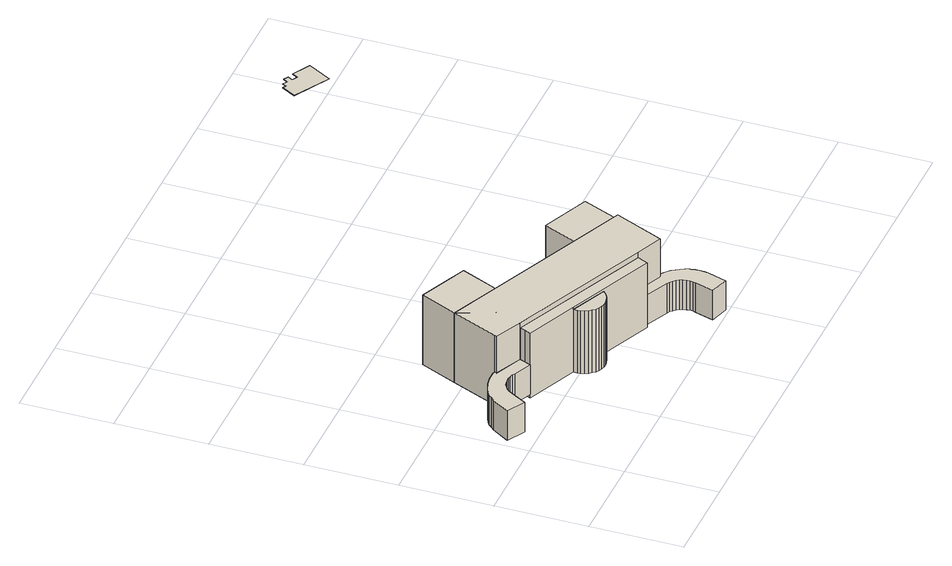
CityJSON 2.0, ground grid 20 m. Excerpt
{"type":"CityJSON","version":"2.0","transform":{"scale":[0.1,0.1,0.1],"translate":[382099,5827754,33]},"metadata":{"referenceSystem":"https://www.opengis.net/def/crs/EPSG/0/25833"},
"CityObjects":{
"building1":{"type":"Building","attributes":{"Gemeindeschluessel":"11000012","BezugspunktDach":"2200","function":"51009_1610","measuredHeight":7.12,"storeysAboveGround":0},"address":[{"country":"Germany","locality":"Berlin"}],"geometry":[{"type":"Solid","lod":"1","boundaries":[[[[0,1,2,3,4,5,6,7,8,9,10,11,12,13,14,15,16,17,18,19,20,21,22,23,24,25,26,27]],[[28,29,30,31,32,33,34,35,36,37,38,39,40,41,42,43,44,45,46,47,48,49,50,51,52,53,54,55]],[[28,55,27,26]],[[29,28,26,25]],[[30,29,25,24]],[[31,30,24,23]],[[32,31,23,22]],[[33,32,22,21]],[[34,33,21,20]],[[35,34,20,19]],[[36,35,19,18]],[[37,36,18,17]],[[38,37,17,16]],[[39,38,16,15]],[[40,39,15,14]],[[41,40,14,13]],[[42,41,13,12]],[[43,42,12,11]],[[44,43,11,10]],[[45,44,10,9]],[[46,45,9,8]],[[47,46,8,7]],[[48,47,7,6]],[[49,48,6,5]],[[50,49,5,4]],[[51,50,4,3]],[[52,51,3,2]],[[53,52,2,1]],[[54,53,1,0]],[[55,54,0,27]]]]}]},
"building2":{"type":"Building","attributes":{"name":"Villa Borsig","Gemeindeschluessel":"11000012","function":"31001_3030"},"address":[{"country":"Germany","locality":"Berlin","thoroughfareNumber":"45","thoroughfareName":"Schwarzer Weg"}],"children":["building2-1","building2-2","building2-3","building2-4","building2-5"]},
"building2-1":{"type":"BuildingPart","attributes":{"BezugspunktDach":"2200","measuredHeight":19.34,"storeysAboveGround":2},"parents":["building2"],"geometry":[{"type":"MultiSurface","lod":"1","boundaries":[[[56,57,58,59,60,61,62,63,64]],[[65,66,67,68,69,70,71,72,73]],[[65,73,64,63]],[[66,65,63,62]],[[67,66,62,61]],[[68,67,61,60]],[[69,68,60,59]],[[70,69,59,58]],[[71,70,58,57]],[[72,74,75,57,56]],[[73,72,56,64]],[[71,76,75,74,72]]]}]},
"building2-2":{"type":"BuildingPart","attributes":{"BezugspunktDach":"2200","measuredHeight":19.34,"storeysAboveGround":2},"parents":["building2"],"geometry":[{"type":"Solid","lod":"1","boundaries":[[[[77,61,78,79,80,62]],[[81,82,83,67,84,66]],[[81,66,62,80]],[[82,81,80,79]],[[83,82,79,78]],[[67,83,78,61]],[[84,67,61,77]],[[66,84,77,62]]]]}]},
"building2-3":{"type":"BuildingPart","attributes":{"BezugspunktDach":"2200","measuredHeight":17.09,"storeysAboveGround":2},"parents":["building2"],"geometry":[{"type":"Solid","lod":"1","boundaries":[[[[85,86,87,88,89]],[[90,91,69,92,68]],[[90,68,89,88]],[[91,90,88,87]],[[69,91,87,86]],[[92,69,86,85]],[[68,92,85,89]]]]}]},
"building2-4":{"type":"BuildingPart","attributes":{"BezugspunktDach":"2200","measuredHeight":16.81,"storeysAboveGround":2},"parents":["building2"],"geometry":[{"type":"MultiSurface","lod":"1","boundaries":[[[93,94,95,75,74,96,97]],[[98,72,71,99,100,101,102]],[[98,102,97,96]],[[72,98,96,74]],[[99,71,75,95]],[[100,99,95,94]],[[101,100,94,93],[103,101,104,105]],[[102,101,93,97]],[[106,71,72,74,75]],[[104,101,103,105]]]}]},
"building2-5":{"type":"BuildingPart","attributes":{"BezugspunktDach":"2200","measuredHeight":15.14,"storeysAboveGround":2},"parents":["building2"],"geometry":[{"type":"Solid","lod":"1","boundaries":[[[[107,108,109,110,111,112,113,114,115,116,117,118,119,105,104,120]],[[101,103,121,122,123,124,125,126,127,128,129,130,131,132,133,134]],[[101,134,120,104]],[[121,103,105,119]],[[122,121,119,118]],[[123,122,118,117]],[[124,123,117,116]],[[125,124,116,115]],[[126,125,115,114]],[[127,126,114,113]],[[128,127,113,112]],[[129,128,112,111]],[[130,129,111,110]],[[131,130,110,109]],[[132,131,109,108]],[[133,132,108,107]],[[134,133,107,120]],[[103,101,104,105]]]]}]},
"building3":{"type":"Building","attributes":{"Gemeindeschluessel":"11000012","BezugspunktDach":"2200","function":"51009_1610","measuredHeight":7.03,"storeysAboveGround":0},"address":[{"country":"Germany","locality":"Berlin"}],"geometry":[{"type":"Solid","lod":"1","boundaries":[[[[135,136,137,138,139,140,141,142,143,144,145,146,147,148,149,150,151,152,153,154,155,156,157,158,159,160,161,162]],[[163,164,165,166,167,168,169,170,171,172,173,174,175,176,177,178,179,180,181,182,183,184,185,186,187,188,189,190]],[[163,190,162,161]],[[164,163,161,160]],[[165,164,160,159]],[[166,165,159,158]],[[167,166,158,157]],[[168,167,157,156]],[[169,168,156,155]],[[170,169,155,154]],[[171,170,154,153]],[[172,171,153,152]],[[173,172,152,151]],[[174,173,151,150]],[[175,174,150,149]],[[176,175,149,148]],[[177,176,148,147]],[[178,177,147,146]],[[179,178,146,145]],[[180,179,145,144]],[[181,180,144,143]],[[182,181,143,142]],[[183,182,142,141]],[[184,183,141,140]],[[185,184,140,139]],[[186,185,139,138]],[[187,186,138,137]],[[188,187,137,136]],[[189,188,136,135]],[[190,189,135,162]]]]}]},
"building4":{"type":"Building","attributes":{"Gemeindeschluessel":"11000012","BezugspunktDach":"2200","function":"31001_2611","measuredHeight":0.07,"storeysAboveGround":1},"address":[{"country":"Germany","locality":"Berlin","thoroughfareNumber":"45 (17)","thoroughfareName":"Schwarzer Weg"}],"geometry":[{"type":"Solid","lod":"1","boundaries":[[[[191,192,193,194,195,196,197,198,199,200,201,202]],[[203,204,205,206,207,208,209,210,211,212,213,214]],[[203,214,202,201]],[[204,203,201,200]],[[205,204,200,199]],[[206,205,199,198]],[[207,206,198,197]],[[208,207,197,196]],[[209,208,196,195]],[[210,209,195,194]],[[211,210,194,193]],[[212,211,193,192]],[[213,212,192,191]],[[214,213,191,202]]]]}]}
},
"vertices":[
[39,224,87],[61,262,87],[65,268,87],[70,273,87],[76,277,87],[82,280,87],[89,282,87],[96,283,87],[104,283,87],[111,282,87],[118,280,87],[124,276,87],[163,259,87],[174,285,87],[114,311,87],[116,316,87],[109,318,87],[101,318,87],[93,318,87],[83,317,87],[73,315,87],[64,312,87],[54,308,87],[46,304,87],[37,298,87],[30,291,87],[23,284,87],[0,247,87],[23,284,16],[30,291,16],[37,298,16],[46,304,16],[54,308,16],[64,312,16],[73,315,16],[83,317,16],[93,318,16],[101,318,16],[109,318,16],[116,316,16],[114,311,16],[174,285,16],[163,259,16],[124,276,16],[118,280,16],[111,282,16],[104,283,16],[96,283,16],[89,282,16],[82,280,16],[76,277,16],[70,273,16],[65,268,16],[61,262,16],[39,224,16],[0,247,16],
[174,285,175],[481,151,175],[539,126,175],[587,234,175],[482,279,175],[267,372,175],[160,418,175],[116,316,175],[114,311,175],[116,316,7],[160,418,7],[267,372,7],[482,279,7],[587,234,7],[539,126,7],[481,151,7],[174,285,7],[114,311,7],[174,285,163],[481,151,163],[481,151,104],
[191,341,175],[302,452,175],[248,475,175],[195,498,175],[195,498,7],[248,475,7],[302,452,7],[191,341,7],
[521,226,164],[587,234,164],[622,316,164],[518,360,164],[482,279,164],[518,360,7],[622,316,7],[521,226,7],
[276,211,163],[470,128,163],[475,139,163],[169,272,163],[163,259,163],[169,272,7],[475,139,7],[470,128,7],[276,211,7],[163,259,7],[355,177,7],[276,211,158],[355,177,158],[481,151,133],
[276,195,158],[279,188,158],[282,181,158],[287,175,158],[292,169,158],[299,165,158],[306,162,158],[313,160,158],[321,160,158],[329,161,158],[336,163,158],[343,167,158],[349,171,158],[276,203,158],[349,171,7],[343,167,7],[336,163,7],[329,161,7],[321,160,7],[313,160,7],[306,162,7],[299,165,7],[292,169,7],[287,175,7],[282,181,7],[279,188,7],[276,195,7],[276,203,7],
[520,105,85],[526,102,85],[531,97,85],[536,92,85],[540,86,85],[542,80,85],[544,73,85],[545,66,85],[544,59,85],[542,53,85],[530,13,85],[570,0,85],[583,42,85],[584,51,85],[585,61,85],[584,70,85],[582,80,85],[579,89,85],[575,98,85],[570,106,85],[565,114,85],[560,119,85],[554,124,85],[548,128,85],[542,132,85],[539,126,85],[481,151,85],[470,128,85],[481,151,14],[539,126,14],[542,132,14],[548,128,14],[554,124,14],[560,119,14],[565,114,14],[570,106,14],[575,98,14],[579,89,14],[582,80,14],[584,70,14],[585,61,14],[584,51,14],[583,42,14],[570,0,14],[530,13,14],[542,53,14],[544,59,14],[545,66,14],[544,73,14],[542,80,14],[540,86,14],[536,92,14],[531,97,14],[526,102,14],[520,105,14],[470,128,14],
[1050,1015,2],[1079,1067,2],[1040,1089,2],[1033,1076,2],[1021,1083,2],[1027,1093,2],[1017,1099,2],[1011,1089,2],[1002,1095,2],[997,1086,2],[989,1091,2],[972,1060,2],[989,1091,1],[997,1086,1],[1002,1095,1],[1011,1089,1],[1017,1099,1],[1027,1093,1],[1021,1083,1],[1033,1076,1],[1040,1089,1],[1079,1067,1],[1050,1015,1],[972,1060,1]
]}
